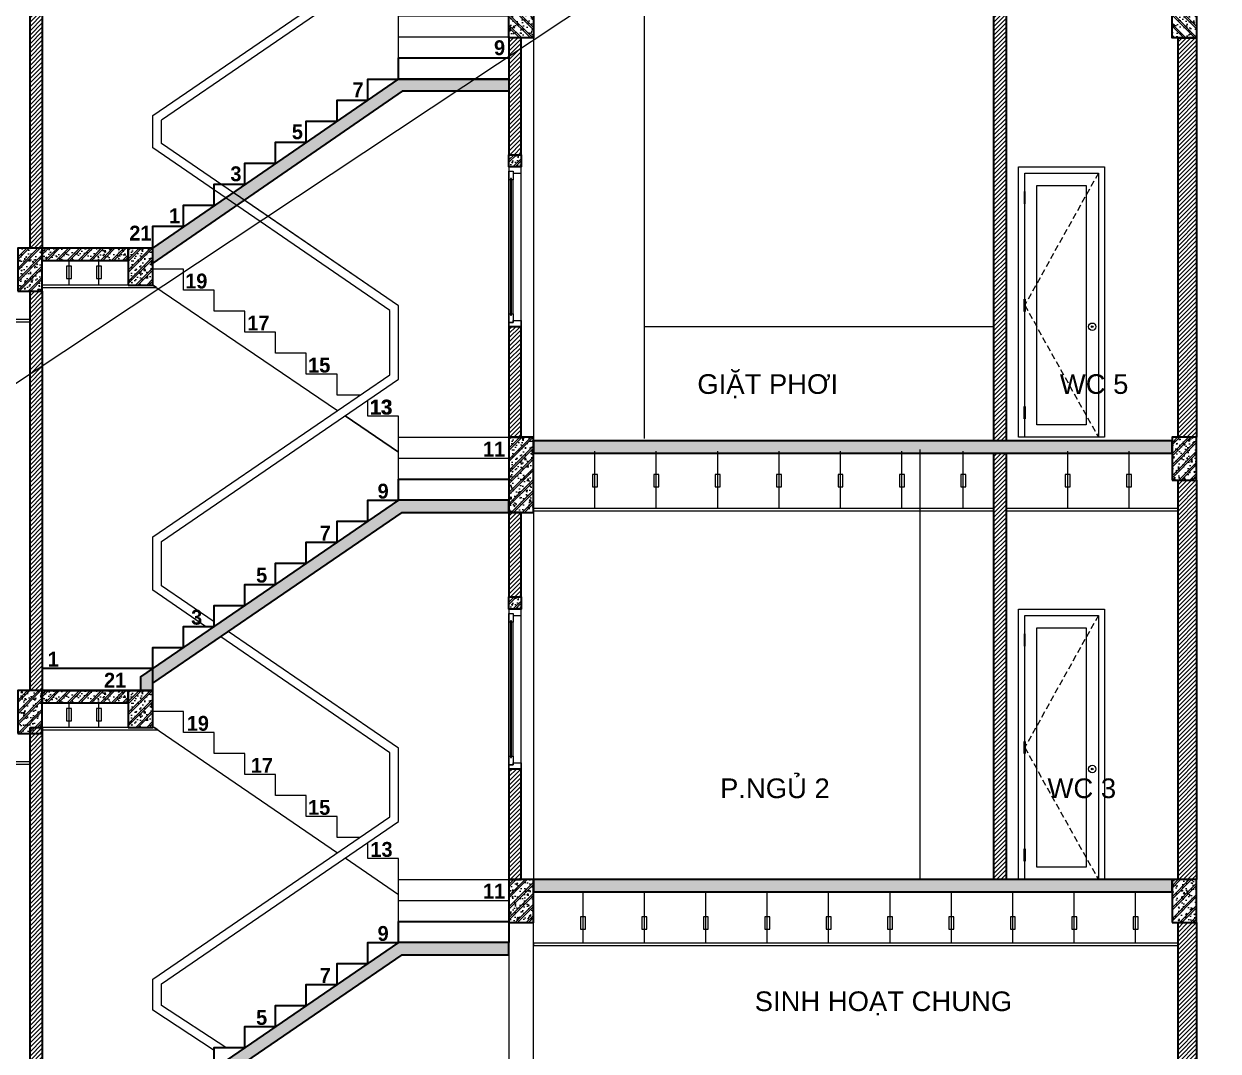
# Model space of a CAD drawing. Header units: inches. Extents: x 236662 to 497023, y -248575 to 81795.
# Drawn here: x 482010 to 491735, y -188130 to -179769 of the extents above; entities that cross this region are included whole.
import ezdxf

# ---------------------------------------------------------------- set-up
doc = ezdxf.new("R2010")
doc.units = ezdxf.units.IN
doc.header["$LTSCALE"] = 10
doc.header["$MEASUREMENT"] = 0
doc.linetypes.add('HIDDEN', pattern=[0.375, 0.25, -0.125])
for name, color, linetype in [('01. HP_TEXT', 9, 'Continuous'), ('04. HP_CUA', 153, 'Continuous'), ('07. HP_KY HIEU', 43, 'Continuous')]:
    doc.layers.add(name, color=color, linetype=linetype)
for name, color, linetype, lineweight in [('02. HP_BE TONG', 1, 'Continuous', 35), ('03. HP_TUONG', 2, 'Continuous', 35), ('06. HP_THAY 1', 134, 'Continuous', 15), ('06. HP_THAY 2', 147, 'Continuous', 13), ('09_HP_HATCH', 8, 'Continuous', 5), ('GHICHU', 7, 'Continuous', 9)]:
    doc.layers.add(name, color=color, linetype=linetype, lineweight=lineweight)
doc.styles.add('AVO', font='VNI-Avo-Bold.TTF')
doc.styles.add('TEXT (none)', font='Arial.ttf')
pattern_1 = [(45, (491560.06, -193094.979), (-17.67767, 17.67767), [])]
pattern_2 = [(50, (184641.58, -63735.71), (107.589027, -9.41282), [11.25, -123.75]), (355, (184641.58, -63735.71), (-20.8127, 112.82882), [9, -99]), (100.4514, (184650.54, -63736.5), (86.776407, 103.41593), [9.56103, -105.171317]), (46.1842, (184641.58, -63705.71), (160.086157, -24.82785), [16.875, -185.625]), (96.6356, (184654.92, -63707.78), (140.199406, 146.11768), [14.34154, -157.75695]), (351.1842, (184641.58, -63705.71), (140.19929, 146.11779), [13.5, -148.5]), (21, (184656.58, -63713.21), (89.536058, -60.392834), [11.25, -123.75]), (326, (184656.58, -63713.21), (36.4973, 108.772507), [9, -99]), (71.4514, (184664.04, -63718.25), (126.033394, 48.379575), [9.56103, -105.171317]), (37.5, (184641.578, -63735.713), (1.8239783, 49.934078), [0, -97.8, 0, -100.5, 0, -99.375]), (7.5, (184641.58, -63735.713), (39.460431, 59.161757), [0, -57.3, 0, -95.55, 0, -37.875]), (327.5, (184608.13, -63735.713), (80.0733654, -3.383231), [0, -37.5, 0, -117, 0, -155.25]), (317.5, (184593.13, -63735.71), (87.477925, 15.015747), [0, -48.75, 0, -77.7, 0, -110.25]), (45, (184641.58, -63735.71), (-45.078057, 45.078057), []), (45, (184641.58, -63717.34), (-45.078057, 45.078057), [])]

# ---------------------------------------------------------------- blocks, each defined once
blk = doc.blocks.new('ÁDASDASDWD')
at = {"layer": '09_HP_HATCH'}
h = blk.add_hatch(dxfattribs=at)
h.set_pattern_fill('CHAU-01', color=256, scale=15, pattern_type=2)
h.set_pattern_definition([(50, (-55376.965, -37444.2), (107.58903, -9.41282), [11.25, -123.75]), (355, (-55376.97, -37444.2), (-20.8127, 112.82882), [9, -99]), (100.4514, (-55368, -37444.99), (86.7764, 103.41593), [9.56103, -105.17132]), (46.1842, (-55376.97, -37414.2), (160.08616, -24.82785), [16.875, -185.625]), (96.6356, (-55363.62, -37416.27), (140.1994, 146.11768), [14.34154, -157.75695]), (351.1842, (-55376.97, -37414.2), (140.1993, 146.1178), [13.5, -148.5]), (21, (-55361.965, -37421.7), (89.53606, -60.39283), [11.25, -123.75]), (326, (-55361.97, -37421.7), (36.4973, 108.7725), [9, -99]), (71.4514, (-55354.5, -37426.73), (126.0334, 48.37957), [9.56103, -105.17132]), (37.5, (-55376.965, -37444.2), (1.823978, 49.934078), [0, -97.8, 0, -100.5, 0, -99.375]), (7.5, (-55376.965, -37444.2), (39.46043, 59.161757), [0, -57.3, 0, -95.55, 0, -37.875]), (327.5, (-55410.415, -37444.2), (80.073365, -3.38323), [0, -37.5, 0, -117, 0, -155.25]), (317.5, (-55425.415, -37444.2), (87.477925, 15.01575), [0, -48.75, 0, -77.7, 0, -110.25]), (45, (-55376.965, -37444.2), (-45.07806, 45.07806), []), (45, (-55376.965, -37425.827), (-45.07806, 45.07806), [])])
h.paths.add_polyline_path([(-100, -350), (100, -350), (100, 0), (-100, 0)])
at = {"layer": '02. HP_BE TONG'}
blk.add_lwpolyline([(-100, -350), (100, -350), (100, 0), (-100, 0)], close=True, dxfattribs=at)
blk = doc.blocks.new('*U310')
at = {"ltscale": 20}
h = blk.add_hatch(dxfattribs=at)
h.set_pattern_fill('_USER', color=8, scale=34, angle=32.99202, style=0, pattern_type=0)
h.set_pattern_definition([(180, (55, 2000), (2e-12, -34), [])])
h.paths.add_polyline_path([(55, 2000), (45, 2000), (45, 1900), (55, 1900)])
h = blk.add_hatch(dxfattribs=at)
h.set_pattern_fill('_USER', color=8, scale=34, angle=32.99202, style=0, pattern_type=0)
h.set_pattern_definition([(180, (55, 1025), (4e-12, 34), [])])
h.paths.add_polyline_path([(55, 1025), (45, 1025), (45, 1125), (55, 1125)])
h = blk.add_hatch(dxfattribs=at)
h.set_pattern_fill('_USER', color=8, scale=34, angle=32.99202, style=0, pattern_type=0)
h.set_pattern_definition([(180, (55, 150), (4e-12, 34), [])])
h.paths.add_polyline_path([(55, 150), (45, 150), (45, 250), (55, 250)])
for points in [[(50, 0), (0, 0), (0, 2200), (700, 2200), (700, 0), (650, 0)], [(50, 2000), (50, 2150), (650, 2150), (650, 0), (50, 0), (50, 150)], [(50, 1125), (50, 1900)], [(50, 250), (50, 1025)]]:
    blk.add_lwpolyline(points)
at = {"color": 8, "linetype": 'HIDDEN', "ltscale": 20}
blk.add_lwpolyline([(650, 2150), (50, 1075), (650, 0)], dxfattribs=at)
for points in [[(550, 100), (150, 100), (150, 2050), (550, 2050)], [(55, 2000), (45, 2000), (45, 1900), (55, 1900)], [(55, 1025), (45, 1025), (45, 1125), (55, 1125)], [(55, 150), (45, 150), (45, 250), (55, 250)]]:
    blk.add_lwpolyline(points, close=True)
for radius in [30, 7]:
    blk.add_circle((600, 900), radius)
blk = doc.blocks.new('*U333')
for p, q in [((0, 50), (0, 1250)), ((65, 105), (65, 1195)), ((100, 105), (100, 1195))]:
    blk.add_line(p, q)
for points in [[(65, 1250), (0, 1250), (0, 1300), (100, 1300), (100, 1265), (65, 1265)], [(65, 1265), (65, 1195), (78.5, 1195), (78.5, 1205), (86.5, 1205), (86.5, 1195), (100, 1195), (100, 1265)], [(78.5, 95), (78.5, 105), (65, 105), (65, 35), (100, 35), (100, 105), (86.5, 105), (86.5, 95)], [(65, 50), (0, 50), (0, 0), (100, 0), (100, 35), (65, 35)]]:
    blk.add_lwpolyline(points, close=True)
at = {"color": 8}
blk.add_lwpolyline([(86.5, 95), (78.5, 95), (78.5, 1205), (86.5, 1205)], close=True, dxfattribs=at)

msp = doc.modelspace()

# ---------------------------------------------------------------- hatches: boundary and pattern name
at = {"layer": '09_HP_HATCH'}
h = msp.add_hatch(dxfattribs=at)
h.set_pattern_fill('ANSI31', color=8, scale=200)
h.set_pattern_definition(pattern_1)
h.paths.add_polyline_path([(480660.1, -178095), (480560.1, -178095), (480560.1, -181595), (480660.1, -181595)])
h.paths.add_polyline_path([(482160.1, -178345), (482060.1, -178345), (482060.1, -181595), (482160.1, -181595)])
h = msp.add_hatch(dxfattribs=at)
h.set_pattern_fill('ANSI31', color=8, scale=200)
h.set_pattern_definition(pattern_1)
h.paths.add_polyline_path([(486060.1, -179884), (485960.1, -179884), (485960.1, -180834), (486060.1, -180834)])
h.paths.add_polyline_path([(486060.1, -182234), (485960.1, -182234), (485960.1, -183134), (486060.1, -183134)])
h.paths.add_polyline_path([(490010.1, -179634), (489910.1, -179634), (489910.1, -183164), (490010.1, -183164)])
h.paths.add_polyline_path([(491560.1, -179884), (491410.1, -179884), (491410.1, -183134), (491560.1, -183134)])
h = msp.add_hatch(dxfattribs=at)
h.set_pattern_fill('CHAU-01', color=256, scale=15, pattern_type=2)
h.set_pattern_definition(pattern_2)
h.paths.add_polyline_path([(485960.1, -180218), (485960.1, -180318), (485091.2, -180318), (483060.1, -181716.4), (483060.1, -181595), (485060.1, -180218)])
h = msp.add_hatch(dxfattribs=at)
h.set_pattern_fill('CHAU-01', color=256, scale=15, pattern_type=2)
h.set_pattern_definition([(50, (378154.34, -263997.85), (107.58903, -9.41282), [11.25, -123.75]), (355, (378154.34, -263997.85), (-20.8127, 112.82882), [9, -99]), (100.4514, (378163.3, -263998.64), (86.77641, 103.41593), [9.56103, -105.17132]), (46.1842, (378154.34, -263967.85), (160.08616, -24.82785), [16.875, -185.625]), (96.6356, (378167.68, -263969.92), (140.1994, 146.11768), [14.34154, -157.75695]), (351.1842, (378154.34, -263967.85), (140.1993, 146.1178), [13.5, -148.5]), (21, (378169.34, -263975.35), (89.53606, -60.392834), [11.25, -123.75]), (326, (378169.34, -263975.35), (36.4973, 108.77251), [9, -99]), (71.4514, (378176.8, -263980.38), (126.033394, 48.379575), [9.56103, -105.17132]), (37.5, (378154.337, -263997.85), (1.823978, 49.934078), [0, -97.8, 0, -100.5, 0, -99.375]), (7.5, (378154.34, -263997.85), (39.46043, 59.161757), [0, -57.3, 0, -95.55, 0, -37.875]), (327.5, (378120.887, -263997.85), (80.073365, -3.383231), [0, -37.5, 0, -117, 0, -155.25]), (317.5, (378105.89, -263997.85), (87.477925, 15.015747), [0, -48.75, 0, -77.7, 0, -110.25]), (45, (378154.34, -263997.85), (-45.078057, 45.078057), []), (45, (378154.34, -263979.477), (-45.078057, 45.078057), [])])
h.paths.add_polyline_path([(486060.1, -180834), (486060.1, -180934), (485960.1, -180934), (485960.1, -180834)])
h = msp.add_hatch(dxfattribs=at)
h.set_pattern_fill('CHAU-01', color=256, scale=15, pattern_type=2)
h.set_pattern_definition([(50, (341873.58, -260536.03), (107.589027, -9.41282), [11.25, -123.75]), (355, (341873.58, -260536.03), (-20.8127, 112.82882), [9, -99]), (100.4514, (341882.54, -260536.81), (86.77641, 103.41593), [9.56103, -105.17132]), (46.1842, (341873.58, -260506.03), (160.08616, -24.82785), [16.875, -185.625]), (96.6356, (341886.92, -260508.1), (140.1994, 146.11768), [14.34154, -157.75695]), (351.1842, (341873.58, -260506.03), (140.1993, 146.11779), [13.5, -148.5]), (21, (341888.58, -260513.53), (89.53606, -60.392834), [11.25, -123.75]), (326, (341888.58, -260513.53), (36.4973, 108.77251), [9, -99]), (71.4514, (341896.04, -260518.56), (126.033394, 48.379575), [9.56103, -105.17132]), (37.5, (341873.576, -260536.028), (1.823978, 49.934078), [0, -97.8, 0, -100.5, 0, -99.375]), (7.5, (341873.576, -260536.03), (39.46043, 59.161757), [0, -57.3, 0, -95.55, 0, -37.875]), (327.5, (341840.126, -260536.028), (80.073365, -3.383231), [0, -37.5, 0, -117, 0, -155.25]), (317.5, (341825.126, -260536.03), (87.477925, 15.015747), [0, -48.75, 0, -77.7, 0, -110.25]), (45, (341873.576, -260536.03), (-45.078057, 45.078057), []), (45, (341873.576, -260517.65), (-45.078057, 45.078057), [])])
h.paths.add_polyline_path([(482160.1, -181595), (482160.1, -181695), (482860.1, -181695), (482860.1, -181595)])
h = msp.add_hatch(dxfattribs=at)
h.set_pattern_fill('CHAU-01', color=256, scale=15, pattern_type=2)
h.set_pattern_definition([(50, (427583.09, -219039.18), (107.58903, -9.41282), [11.25, -123.75]), (355, (427583.09, -219039.18), (-20.8127, 112.82882), [9, -99]), (100.4514, (427592.06, -219039.96), (86.7764, 103.41593), [9.56103, -105.17132]), (46.1842, (427583.1, -219009.18), (160.08616, -24.82785), [16.875, -185.625]), (96.6356, (427596.43, -219011.25), (140.1994, 146.11768), [14.34154, -157.75695]), (351.1842, (427583.1, -219009.18), (140.1993, 146.1178), [13.5, -148.5]), (21, (427598.09, -219016.68), (89.53606, -60.39283), [11.25, -123.75]), (326, (427598.09, -219016.68), (36.4973, 108.7725), [9, -99]), (71.4514, (427605.56, -219021.71), (126.0334, 48.37957), [9.56103, -105.17132]), (37.5, (427583.094, -219039.18), (1.823978, 49.934078), [0, -97.8, 0, -100.5, 0, -99.375]), (7.5, (427583.094, -219039.18), (39.46043, 59.161757), [0, -57.3, 0, -95.55, 0, -37.875]), (327.5, (427549.644, -219039.18), (80.073365, -3.38323), [0, -37.5, 0, -117, 0, -155.25]), (317.5, (427534.644, -219039.18), (87.477925, 15.01575), [0, -48.75, 0, -77.7, 0, -110.25]), (45, (427583.094, -219039.18), (-45.07806, 45.07806), []), (45, (427583.094, -219020.805), (-45.07806, 45.07806), [])])
h.paths.add_polyline_path([(482860.1, -181895.1), (483060.1, -181895.1), (483060.1, -181595), (482860.1, -181595)])
h = msp.add_hatch(dxfattribs=at)
h.set_pattern_fill('ANSI31', color=8, scale=200)
h.set_pattern_definition(pattern_1)
h.paths.add_polyline_path([(480660.1, -181695), (480560.1, -181695), (480560.1, -185195), (480660.1, -185195)])
h.paths.add_polyline_path([(482160.1, -181945), (482060.1, -181945), (482060.1, -185195), (482160.1, -185195)])
h.paths.add_polyline_path([(480660.1, -185295), (480560.1, -185295), (480560.1, -188795), (480660.1, -188795)])
h.paths.add_polyline_path([(482160.1, -185495), (482060.1, -185495), (482060.1, -188795), (482160.1, -188795)])
h = msp.add_hatch(dxfattribs=at)
h.set_pattern_fill('CHAU-01', color=256, scale=15, pattern_type=2)
h.set_pattern_definition([(50, (430683.09, -220578.18), (107.58903, -9.41282), [11.25, -123.75]), (355, (430683.09, -220578.18), (-20.8127, 112.82882), [9, -99]), (100.4514, (430692.06, -220578.96), (86.7764, 103.41593), [9.56103, -105.17132]), (46.1842, (430683.1, -220548.18), (160.08616, -24.82785), [16.875, -185.625]), (96.6356, (430696.43, -220550.25), (140.1994, 146.11768), [14.34154, -157.75695]), (351.1842, (430683.1, -220548.18), (140.1993, 146.1178), [13.5, -148.5]), (21, (430698.09, -220555.68), (89.53606, -60.39283), [11.25, -123.75]), (326, (430698.09, -220555.68), (36.4973, 108.7725), [9, -99]), (71.4514, (430705.56, -220560.71), (126.0334, 48.37957), [9.56103, -105.17132]), (37.5, (430683.094, -220578.18), (1.823978, 49.934078), [0, -97.8, 0, -100.5, 0, -99.375]), (7.5, (430683.094, -220578.18), (39.46043, 59.161757), [0, -57.3, 0, -95.55, 0, -37.875]), (327.5, (430649.644, -220578.18), (80.073365, -3.38323), [0, -37.5, 0, -117, 0, -155.25]), (317.5, (430634.644, -220578.18), (87.477925, 15.01575), [0, -48.75, 0, -77.7, 0, -110.25]), (45, (430683.094, -220578.18), (-45.07806, 45.07806), []), (45, (430683.094, -220559.805), (-45.07806, 45.07806), [])])
h.paths.add_polyline_path([(485960.1, -183747), (486160.1, -183747), (486160.1, -183134), (485960.1, -183134)])
h = msp.add_hatch(dxfattribs=at)
h.set_pattern_fill('CHAU-01', color=256, scale=15, pattern_type=2)
h.set_pattern_definition([(50, (348973.58, -262105.03), (107.589027, -9.41282), [11.25, -123.75]), (355, (348973.58, -262105.03), (-20.8127, 112.82882), [9, -99]), (100.4514, (348982.54, -262105.81), (86.77641, 103.41593), [9.56103, -105.17132]), (46.1842, (348973.58, -262075.03), (160.08616, -24.82785), [16.875, -185.625]), (96.6356, (348986.92, -262077.1), (140.1994, 146.11768), [14.34154, -157.75695]), (351.1842, (348973.58, -262075.03), (140.1993, 146.11779), [13.5, -148.5]), (21, (348988.58, -262082.53), (89.53606, -60.392834), [11.25, -123.75]), (326, (348988.58, -262082.53), (36.4973, 108.77251), [9, -99]), (71.4514, (348996.04, -262087.56), (126.033394, 48.379575), [9.56103, -105.17132]), (37.5, (348973.576, -262105.028), (1.823978, 49.934078), [0, -97.8, 0, -100.5, 0, -99.375]), (7.5, (348973.576, -262105.03), (39.46043, 59.161757), [0, -57.3, 0, -95.55, 0, -37.875]), (327.5, (348940.126, -262105.028), (80.073365, -3.383231), [0, -37.5, 0, -117, 0, -155.25]), (317.5, (348925.126, -262105.03), (87.477925, 15.015747), [0, -48.75, 0, -77.7, 0, -110.25]), (45, (348973.576, -262105.03), (-45.078057, 45.078057), []), (45, (348973.576, -262086.65), (-45.078057, 45.078057), [])])
h.paths.add_polyline_path([(486160.1, -183164), (486160.1, -183264), (491360.1, -183264), (491360.1, -183164)])
h = msp.add_hatch(dxfattribs=at)
h.set_pattern_fill('ANSI31', color=8, scale=200)
h.set_pattern_definition(pattern_1)
h.paths.add_polyline_path([(486060.1, -183747), (485960.1, -183747), (485960.1, -184434), (486060.1, -184434)])
h.paths.add_polyline_path([(486060.1, -185834), (485960.1, -185834), (485960.1, -186734), (486060.1, -186734)])
h.paths.add_polyline_path([(490010.1, -183264), (489910.1, -183264), (489910.1, -186734), (490010.1, -186734)])
h.paths.add_polyline_path([(491560.1, -183484), (491410.1, -183484), (491410.1, -186734), (491560.1, -186734)])
h = msp.add_hatch(dxfattribs=at)
h.set_pattern_fill('CHAU-01', color=256, scale=15, pattern_type=2)
h.set_pattern_definition(pattern_2)
h.paths.add_polyline_path([(482960.1, -185195), (483060.1, -185195), (483060.1, -185136.1), (485091, -183747), (485960.1, -183747), (485960.1, -183647), (485060.1, -183647), (482960.1, -185083.4)])
h = msp.add_hatch(dxfattribs=at)
h.set_pattern_fill('CHAU-01', color=256, scale=15, pattern_type=2)
h.set_pattern_definition([(50, (378154.34, -267597.85), (107.58903, -9.41282), [11.25, -123.75]), (355, (378154.34, -267597.85), (-20.8127, 112.82882), [9, -99]), (100.4514, (378163.3, -267598.64), (86.77641, 103.41593), [9.56103, -105.17132]), (46.1842, (378154.34, -267567.85), (160.08616, -24.82785), [16.875, -185.625]), (96.6356, (378167.68, -267569.92), (140.1994, 146.11768), [14.34154, -157.75695]), (351.1842, (378154.34, -267567.85), (140.1993, 146.1178), [13.5, -148.5]), (21, (378169.34, -267575.35), (89.53606, -60.392834), [11.25, -123.75]), (326, (378169.34, -267575.35), (36.4973, 108.77251), [9, -99]), (71.4514, (378176.8, -267580.38), (126.033394, 48.379575), [9.56103, -105.17132]), (37.5, (378154.337, -267597.85), (1.823978, 49.934078), [0, -97.8, 0, -100.5, 0, -99.375]), (7.5, (378154.34, -267597.85), (39.46043, 59.161757), [0, -57.3, 0, -95.55, 0, -37.875]), (327.5, (378120.887, -267597.85), (80.073365, -3.383231), [0, -37.5, 0, -117, 0, -155.25]), (317.5, (378105.89, -267597.85), (87.477925, 15.015747), [0, -48.75, 0, -77.7, 0, -110.25]), (45, (378154.34, -267597.85), (-45.078057, 45.078057), []), (45, (378154.34, -267579.477), (-45.078057, 45.078057), [])])
h.paths.add_polyline_path([(486060.1, -184434), (486060.1, -184534), (485960.1, -184534), (485960.1, -184434)])
h = msp.add_hatch(dxfattribs=at)
h.set_pattern_fill('CHAU-01', color=256, scale=15, pattern_type=2)
h.set_pattern_definition([(50, (341873.58, -264136.03), (107.589027, -9.41282), [11.25, -123.75]), (355, (341873.58, -264136.03), (-20.8127, 112.82882), [9, -99]), (100.4514, (341882.54, -264136.81), (86.77641, 103.41593), [9.56103, -105.17132]), (46.1842, (341873.58, -264106.03), (160.08616, -24.82785), [16.875, -185.625]), (96.6356, (341886.92, -264108.1), (140.1994, 146.11768), [14.34154, -157.75695]), (351.1842, (341873.58, -264106.03), (140.1993, 146.11779), [13.5, -148.5]), (21, (341888.58, -264113.53), (89.53606, -60.392834), [11.25, -123.75]), (326, (341888.58, -264113.53), (36.4973, 108.77251), [9, -99]), (71.4514, (341896.04, -264118.56), (126.033394, 48.379575), [9.56103, -105.17132]), (37.5, (341873.576, -264136.028), (1.823978, 49.934078), [0, -97.8, 0, -100.5, 0, -99.375]), (7.5, (341873.576, -264136.03), (39.46043, 59.161757), [0, -57.3, 0, -95.55, 0, -37.875]), (327.5, (341840.126, -264136.028), (80.073365, -3.383231), [0, -37.5, 0, -117, 0, -155.25]), (317.5, (341825.126, -264136.03), (87.477925, 15.015747), [0, -48.75, 0, -77.7, 0, -110.25]), (45, (341873.576, -264136.03), (-45.078057, 45.078057), []), (45, (341873.576, -264117.65), (-45.078057, 45.078057), [])])
h.paths.add_polyline_path([(482160.1, -185195), (482160.1, -185295), (482860.1, -185295), (482860.1, -185195)])
h = msp.add_hatch(dxfattribs=at)
h.set_pattern_fill('CHAU-01', color=256, scale=15, pattern_type=2)
h.set_pattern_definition([(50, (427583.09, -222639.18), (107.58903, -9.41282), [11.25, -123.75]), (355, (427583.09, -222639.18), (-20.8127, 112.82882), [9, -99]), (100.4514, (427592.06, -222639.96), (86.7764, 103.41593), [9.56103, -105.17132]), (46.1842, (427583.1, -222609.18), (160.08616, -24.82785), [16.875, -185.625]), (96.6356, (427596.43, -222611.25), (140.1994, 146.11768), [14.34154, -157.75695]), (351.1842, (427583.1, -222609.18), (140.1993, 146.1178), [13.5, -148.5]), (21, (427598.09, -222616.68), (89.53606, -60.39283), [11.25, -123.75]), (326, (427598.09, -222616.68), (36.4973, 108.7725), [9, -99]), (71.4514, (427605.56, -222621.71), (126.0334, 48.37957), [9.56103, -105.17132]), (37.5, (427583.094, -222639.18), (1.823978, 49.934078), [0, -97.8, 0, -100.5, 0, -99.375]), (7.5, (427583.094, -222639.18), (39.46043, 59.161757), [0, -57.3, 0, -95.55, 0, -37.875]), (327.5, (427549.644, -222639.18), (80.073365, -3.38323), [0, -37.5, 0, -117, 0, -155.25]), (317.5, (427534.644, -222639.18), (87.477925, 15.01575), [0, -48.75, 0, -77.7, 0, -110.25]), (45, (427583.094, -222639.18), (-45.07806, 45.07806), []), (45, (427583.094, -222620.805), (-45.07806, 45.07806), [])])
h.paths.add_polyline_path([(482860.1, -185495), (483060.1, -185495), (483060.1, -185195), (482860.1, -185195)])
h = msp.add_hatch(dxfattribs=at)
h.set_pattern_fill('CHAU-01', color=256, scale=15, pattern_type=2)
h.set_pattern_definition([(50, (348973.58, -265675.03), (107.589027, -9.41282), [11.25, -123.75]), (355, (348973.58, -265675.03), (-20.8127, 112.82882), [9, -99]), (100.4514, (348982.54, -265675.81), (86.77641, 103.41593), [9.56103, -105.17132]), (46.1842, (348973.58, -265645.03), (160.08616, -24.82785), [16.875, -185.625]), (96.6356, (348986.92, -265647.1), (140.1994, 146.11768), [14.34154, -157.75695]), (351.1842, (348973.58, -265645.03), (140.1993, 146.11779), [13.5, -148.5]), (21, (348988.58, -265652.53), (89.53606, -60.392834), [11.25, -123.75]), (326, (348988.58, -265652.53), (36.4973, 108.77251), [9, -99]), (71.4514, (348996.04, -265657.56), (126.033394, 48.379575), [9.56103, -105.17132]), (37.5, (348973.576, -265675.028), (1.823978, 49.934078), [0, -97.8, 0, -100.5, 0, -99.375]), (7.5, (348973.576, -265675.03), (39.46043, 59.161757), [0, -57.3, 0, -95.55, 0, -37.875]), (327.5, (348940.126, -265675.028), (80.073365, -3.383231), [0, -37.5, 0, -117, 0, -155.25]), (317.5, (348925.126, -265675.03), (87.477925, 15.015747), [0, -48.75, 0, -77.7, 0, -110.25]), (45, (348973.576, -265675.03), (-45.078057, 45.078057), []), (45, (348973.576, -265656.65), (-45.078057, 45.078057), [])])
h.paths.add_polyline_path([(486160.1, -186734), (486160.1, -186834), (491360.1, -186834), (491360.1, -186734)])
h = msp.add_hatch(dxfattribs=at)
h.set_pattern_fill('ANSI31', color=8, scale=200)
h.set_pattern_definition(pattern_1)
h.paths.add_polyline_path([(491560.1, -187084), (491410.1, -187084), (491410.1, -190271), (491560.1, -190271)])
h = msp.add_hatch(dxfattribs=at)
h.set_pattern_fill('CHAU-01', color=256, scale=15, pattern_type=2)
h.set_pattern_definition(pattern_2)
h.paths.add_polyline_path([(482960.1, -188795), (483060.1, -188795), (483060.1, -188736.1), (485091, -187347), (485960.1, -187347), (485960.1, -187247), (485060.1, -187247), (482960.1, -188683.4)])

# ---------------------------------------------------------------- linework, layer by layer
msp.add_line((402912.4, -235116.6), (497022.9, -172693.2))
at = {"layer": '02. HP_BE TONG'}
for points in [[(485960.1, -180218), (485960.1, -180318), (485091.2, -180318), (483060.1, -181716.4), (483060.1, -181595), (485060.1, -180218)], [(486060.1, -180834), (486060.1, -180934), (485960.1, -180934), (485960.1, -180834)], [(482160.1, -181595), (482160.1, -181695), (482860.1, -181695), (482860.1, -181595)], [(482860.1, -181895.1), (483060.1, -181895.1), (483060.1, -181595), (482860.1, -181595)], [(485960.1, -183747), (486160.1, -183747), (486160.1, -183134), (485960.1, -183134)], [(486160.1, -183164), (486160.1, -183264), (491360.1, -183264), (491360.1, -183164)], [(486060.1, -184434), (486060.1, -184534), (485960.1, -184534), (485960.1, -184434)], [(482160.1, -185195), (482160.1, -185295), (482860.1, -185295), (482860.1, -185195)], [(482860.1, -185495), (483060.1, -185495), (483060.1, -185195), (482860.1, -185195)], [(486160.1, -186734), (486160.1, -186834), (491360.1, -186834), (491360.1, -186734)]]:
    msp.add_lwpolyline(points, close=True, dxfattribs=at)
for points in [[(482960.1, -185195), (483060.1, -185195), (483060.1, -185136.1), (485091, -183747), (485960.1, -183747), (485960.1, -183647), (485060.1, -183647), (482960.1, -185083.4), (482960.1, -185195)], [(482960.1, -188795), (483060.1, -188795), (483060.1, -188736.1), (485091, -187347), (485960.1, -187347), (485960.1, -187247), (485060.1, -187247), (482960.1, -188683.4), (482960.1, -188795)]]:
    msp.add_lwpolyline(points, dxfattribs=at)
at = {"layer": '03. HP_TUONG'}
for points in [[(482060.1, -178345), (482160.1, -178345), (482160.1, -181595), (482060.1, -181595)], [(489910.1, -179634), (490010.1, -179634), (490010.1, -183164), (489910.1, -183164)], [(485960.1, -180834), (486060.1, -180834), (486060.1, -179884), (485960.1, -179884)], [(491410.1, -179884), (491560.1, -179884), (491560.1, -183134), (491410.1, -183134)], [(485960.1, -180218), (485060.1, -180218), (485060.1, -180047), (485960.1, -180047)], [(482060.1, -181945), (482160.1, -181945), (482160.1, -185195), (482060.1, -185195)], [(485960.1, -183134), (486060.1, -183134), (486060.1, -182234), (485960.1, -182234)], [(489910.1, -183264), (490010.1, -183264), (490010.1, -186734), (489910.1, -186734)], [(485060.1, -183476), (485960.1, -183476), (485960.1, -183647), (485060.1, -183647)], [(491410.1, -183484), (491560.1, -183484), (491560.1, -186734), (491410.1, -186734)], [(485960.1, -184434), (486060.1, -184434), (486060.1, -183747), (485960.1, -183747)], [(482160.1, -185195), (483060.1, -185195), (483060.1, -185015), (482160.1, -185015)], [(482060.1, -185495), (482160.1, -185495), (482160.1, -188795), (482060.1, -188795)], [(485960.1, -186734), (486060.1, -186734), (486060.1, -185834), (485960.1, -185834)], [(485060.1, -187076), (485960.1, -187076), (485960.1, -187247), (485060.1, -187247)], [(491410.1, -187084), (491560.1, -187084), (491560.1, -190271), (491410.1, -190271)]]:
    msp.add_lwpolyline(points, close=True, dxfattribs=at)
for points in [[(483060.1, -181595), (483060.1, -181415), (483310.1, -181415), (483310.1, -181244), (483560.1, -181244), (483560.1, -181073), (483810.1, -181073), (483810.1, -180902), (484060.1, -180902), (484060.1, -180731), (484310.1, -180731), (484310.1, -180560), (484560.1, -180560), (484560.1, -180389), (484810.1, -180389), (484810.1, -180218), (485060.1, -180218)], [(483060.1, -185015), (483060.1, -184844), (483310.1, -184844), (483310.1, -184673), (483560.1, -184673), (483560.1, -184502), (483810.1, -184502), (483810.1, -184331), (484060.1, -184331), (484060.1, -184160), (484310.1, -184160), (484310.1, -183989), (484560.1, -183989), (484560.1, -183818), (484810.1, -183818), (484810.1, -183647), (485060.1, -183647)], [(483060.1, -188615), (483060.1, -188444), (483310.1, -188444), (483310.1, -188273), (483560.1, -188273), (483560.1, -188102), (483810.1, -188102), (483810.1, -187931), (484060.1, -187931), (484060.1, -187760), (484310.1, -187760), (484310.1, -187589), (484560.1, -187589), (484560.1, -187418), (484810.1, -187418), (484810.1, -187247), (485060.1, -187247)]]:
    msp.add_lwpolyline(points, dxfattribs=at)
at = {"layer": '06. HP_THAY 1'}
for p, q in [((483060.1, -180515.7), (484990.1, -179195.5)), ((485060.1, -179232.5), (483130.1, -180552.6)), ((487060.1, -179634), (487060.1, -183143)), ((486160.1, -179834), (486160.1, -183134)), ((483060.1, -180779.2), (483060.1, -180515.7)), ((483130.1, -180742.3), (483130.1, -180552.6)), ((484990.1, -182101.5), (483060.1, -180779.2)), ((485060.1, -182064.6), (483130.1, -180742.3)), ((485060.1, -182064.6), (483730.8, -181153.9)), ((484990.1, -182624.5), (484990.1, -182101.5)), ((485060.1, -182661.5), (485060.1, -182064.6)), ((483060.1, -183944.7), (484990.1, -182624.5)), ((483130.1, -183981.6), (485060.1, -182661.5)), ((483130.1, -183981.6), (485060.1, -182661.5)), ((485060.1, -183255.1), (484625.7, -182958.6)), ((489310.1, -186734), (489310.1, -183234)), ((486160.1, -183734), (486160.1, -186734)), ((483060.1, -184379.2), (483060.1, -183944.7)), ((483130.1, -184342.3), (483130.1, -183981.6)), ((483488.9, -184673), (483060.1, -184379.2)), ((483560.1, -184636.9), (483130.1, -184342.3)), ((484990.1, -185701.5), (483612.9, -184758)), ((485060.1, -185664.6), (483674.9, -184715.6)), ((484990.1, -186224.5), (484990.1, -185701.5)), ((485060.1, -186261.5), (485060.1, -185664.6)), ((483060.1, -187544.7), (484990.1, -186224.5)), ((483130.1, -187581.6), (485060.1, -186261.5)), ((483060.1, -187795.9), (483060.1, -187544.7)), ((483130.1, -187758.1), (483130.1, -187581.6)), ((483654.3, -188102), (483130.1, -187758.1)), ((483560.1, -188123.9), (483060.1, -187795.9))]:
    msp.add_line(p, q, dxfattribs=at)
for points in [[(485060.1, -179876), (485060.1, -179705), (485960.1, -179705)], [(485060.1, -180047), (485060.1, -179876), (485960.1, -179876)], [(485060.1, -180218), (485060.1, -180047), (485960.1, -180047)], [(484745.3, -182792), (484560.1, -182792), (484560.1, -182621), (484310.1, -182621), (484310.1, -182450), (484060.1, -182450), (484060.1, -182279), (483810.1, -182279), (483810.1, -182108), (483560.1, -182108), (483560.1, -181937), (483310.1, -181937), (483310.1, -181766), (483060.1, -181766), (483060.1, -181895.1), (484563.7, -182916.2)], [(489910.1, -183143), (489910.1, -182234), (487060.1, -182234)], [(484625.7, -182958.6), (485060.1, -183255.1), (485060.1, -182963), (484810.1, -182963), (484810.1, -182832.5)], [(485060.1, -183305), (485060.1, -183134), (485960.1, -183134)], [(485060.1, -183305), (485060.1, -183134), (485960.1, -183134)], [(485060.1, -183476), (485060.1, -183305), (485960.1, -183305)], [(484745.3, -186392), (484560.1, -186392), (484560.1, -186221), (484310.1, -186221), (484310.1, -186050), (484060.1, -186050), (484060.1, -185879), (483810.1, -185879), (483810.1, -185708), (483560.1, -185708), (483560.1, -185537), (483310.1, -185537), (483310.1, -185366), (483060.1, -185366), (483060.1, -185487.1), (484564.1, -186515.9)], [(484626.1, -186558.3), (485060.1, -186855.1), (485060.1, -186563), (484810.1, -186563), (484810.1, -186432.5)], [(485060.1, -186905), (485060.1, -186734), (485960.1, -186734)], [(485060.1, -187076), (485060.1, -186905), (485960.1, -186905)]]:
    msp.add_lwpolyline(points, dxfattribs=at)
for points in [[(486060.1, -180934), (485960.1, -180934), (485960.1, -182234), (486060.1, -182234)], [(486060.1, -184534), (485960.1, -184534), (485960.1, -185834), (486060.1, -185834)], [(486160.1, -187084), (485960.1, -187084), (485960.1, -190271), (486160.1, -190271)]]:
    msp.add_lwpolyline(points, close=True, dxfattribs=at)
at = {"layer": '06. HP_THAY 2'}
for points in [[(482160.1, -181915), (483089.3, -181915), (483060.1, -181895), (482160.1, -181895)], [(480660.1, -182195.2), (482060.1, -182195.2), (482060.1, -182175.2), (480660.1, -182175.2)], [(486160.1, -183734), (489910.1, -183734), (489910.1, -183714), (486160.1, -183714)], [(490010.1, -183734), (491410.1, -183734), (491410.1, -183714), (490010.1, -183714)], [(482160.1, -185515), (483100.8, -185515), (483071.5, -185495), (482160.1, -185495)], [(480660.1, -185795.2), (482060.1, -185795.2), (482060.1, -185775.2), (480660.1, -185775.2)], [(486160.1, -187271), (491410.1, -187271), (491410.1, -187251), (486160.1, -187251)]]:
    msp.add_lwpolyline(points, close=True, dxfattribs=at)
at = {"layer": '07. HP_KY HIEU'}
for p, q in [((482378.4, -181895), (482378.4, -181695)), ((482621.1, -181895), (482621.1, -181695)), ((486660.1, -183714), (486660.1, -183246.7)), ((487160.1, -183714), (487160.1, -183246.7)), ((487660.1, -183714), (487660.1, -183246.7)), ((488160.1, -183714), (488160.1, -183246.7)), ((488660.1, -183714), (488660.1, -183246.7)), ((489160.1, -183714), (489160.1, -183246.7)), ((489660.1, -183714), (489660.1, -183246.7)), ((490510.1, -183714), (490510.1, -183246.7)), ((491010.1, -183714), (491010.1, -183246.7)), ((482378.4, -185495), (482378.4, -185295)), ((482621.1, -185495), (482621.1, -185295)), ((486563.5, -187251), (486563.5, -186834)), ((487063.5, -187251), (487063.5, -186834)), ((487563.5, -187251), (487563.5, -186834)), ((488063.5, -187251), (488063.5, -186834)), ((488563.5, -187251), (488563.5, -186834)), ((489063.5, -187251), (489063.5, -186834)), ((489563.5, -187251), (489563.5, -186834)), ((490063.5, -187251), (490063.5, -186834)), ((490563.5, -187251), (490563.5, -186834)), ((491063.5, -187251), (491063.5, -186834))]:
    msp.add_line(p, q, dxfattribs=at)
for points in [[(482358.4, -181840.6), (482398.4, -181840.6), (482398.4, -181740.6), (482358.4, -181740.6)], [(482601.1, -181840.6), (482641.1, -181840.6), (482641.1, -181740.6), (482601.1, -181740.6)], [(486640.1, -183536.8), (486680.1, -183536.8), (486680.1, -183436.8), (486640.1, -183436.8)], [(487140.1, -183536.8), (487180.1, -183536.8), (487180.1, -183436.8), (487140.1, -183436.8)], [(487640.1, -183536.8), (487680.1, -183536.8), (487680.1, -183436.8), (487640.1, -183436.8)], [(488140.1, -183536.8), (488180.1, -183536.8), (488180.1, -183436.8), (488140.1, -183436.8)], [(488640.1, -183536.8), (488680.1, -183536.8), (488680.1, -183436.8), (488640.1, -183436.8)], [(489140.1, -183536.8), (489180.1, -183536.8), (489180.1, -183436.8), (489140.1, -183436.8)], [(489640.1, -183536.8), (489680.1, -183536.8), (489680.1, -183436.8), (489640.1, -183436.8)], [(490490.1, -183536.8), (490530.1, -183536.8), (490530.1, -183436.8), (490490.1, -183436.8)], [(490990.1, -183536.8), (491030.1, -183536.8), (491030.1, -183436.8), (490990.1, -183436.8)], [(482358.4, -185440.6), (482398.4, -185440.6), (482398.4, -185340.6), (482358.4, -185340.6)], [(482601.1, -185440.6), (482641.1, -185440.6), (482641.1, -185340.6), (482601.1, -185340.6)], [(486543.5, -187136.8), (486583.5, -187136.8), (486583.5, -187036.8), (486543.5, -187036.8)], [(487043.5, -187136.8), (487083.5, -187136.8), (487083.5, -187036.8), (487043.5, -187036.8)], [(487543.5, -187136.8), (487583.5, -187136.8), (487583.5, -187036.8), (487543.5, -187036.8)], [(488043.5, -187136.8), (488083.5, -187136.8), (488083.5, -187036.8), (488043.5, -187036.8)], [(488543.5, -187136.8), (488583.5, -187136.8), (488583.5, -187036.8), (488543.5, -187036.8)], [(489043.5, -187136.8), (489083.5, -187136.8), (489083.5, -187036.8), (489043.5, -187036.8)], [(489543.5, -187136.8), (489583.5, -187136.8), (489583.5, -187036.8), (489543.5, -187036.8)], [(490043.5, -187136.8), (490083.5, -187136.8), (490083.5, -187036.8), (490043.5, -187036.8)], [(490543.5, -187136.8), (490583.5, -187136.8), (490583.5, -187036.8), (490543.5, -187036.8)], [(491043.5, -187136.8), (491083.5, -187136.8), (491083.5, -187036.8), (491043.5, -187036.8)]]:
    msp.add_lwpolyline(points, close=True, dxfattribs=at)

# ---------------------------------------------------------------- block references
at = {"layer": '04. HP_CUA', "xscale": -1}
for p in [(486060.1, -182234), (486060.1, -185834)]:
    msp.add_blockref('*U333', p, dxfattribs=at)
at = {"layer": '04. HP_CUA'}
for p in [(490110.1, -183134), (490110.1, -186734)]:
    msp.add_blockref('*U310', p, dxfattribs=at)
at = {"layer": '06. HP_THAY 1', "xscale": -1}
for p in [(486060.1, -179534), (491460.1, -179534)]:
    msp.add_blockref('ÁDASDASDWD', p, dxfattribs=at)
at = {"layer": '06. HP_THAY 1'}
for p in [(482060.1, -181595), (491460.1, -183134), (482060.1, -185195), (486060.1, -186734), (491460.1, -186734)]:
    msp.add_blockref('ÁDASDASDWD', p, dxfattribs=at)

# ---------------------------------------------------------------- texts
at = {"layer": '01. HP_TEXT', "style": 'TEXT (none)'}
for s, height, p in [('GIẶT PHƠI', 159.88, (487494.3, -182780.9)), ('WC 5', 159.88, (490446.2, -182780.9)), ('P.NGỦ 2', 159.88, (487679.1, -186070.7)), ('WC 3 ', 159.88, (490346.2, -186070.7)), ('SINH HOẠT CHUNG', 159.876, (487961.3, -187804.2))]:
    msp.add_text(s, height=height, dxfattribs=at).set_placement(p)
at = {"layer": 'GHICHU', "color": 0, "linetype": 'Continuous', "style": 'AVO'}
for s, p in [('9', (485838.6, -180023.9)), ('7', (484686.6, -180365.9)), ('5', (484192.2, -180707.9)), ('3', (483691.9, -181049.9)), ('1', (483191.9, -181391.9)), ('21', (482868.6, -181532.9)), ('19', (483324.2, -181922.9)), ('17', (483829.4, -182264.9)), ('15', (484324.6, -182606.9)), ('15', (484326.1, -182606.9)), ('13', (484826.4, -182948.9)), ('13', (484832.4, -182948.9)), ('11', (485749, -183290.9)), ('9', (484890.6, -183632.9)), ('7', (484418.8, -183974.9)), ('5', (483901.2, -184316.9)), ('3', (483372, -184658.9)), ('1', (482204.3, -185000.9)), ('21', (482662.9, -185171.9)), ('19', (483336.9, -185522.9)), ('17', (483858.8, -185864.9)), ('15', (484324.6, -186206.9)), ('13', (484832.4, -186548.9)), ('11', (485749, -186888.3)), ('9', (484890.6, -187232.9)), ('7', (484418.8, -187574.9)), ('5', (483901.2, -187916.9))]:
    msp.add_text(s, height=121, dxfattribs=at).set_placement(p)

doc.saveas('drawing.dxf')
